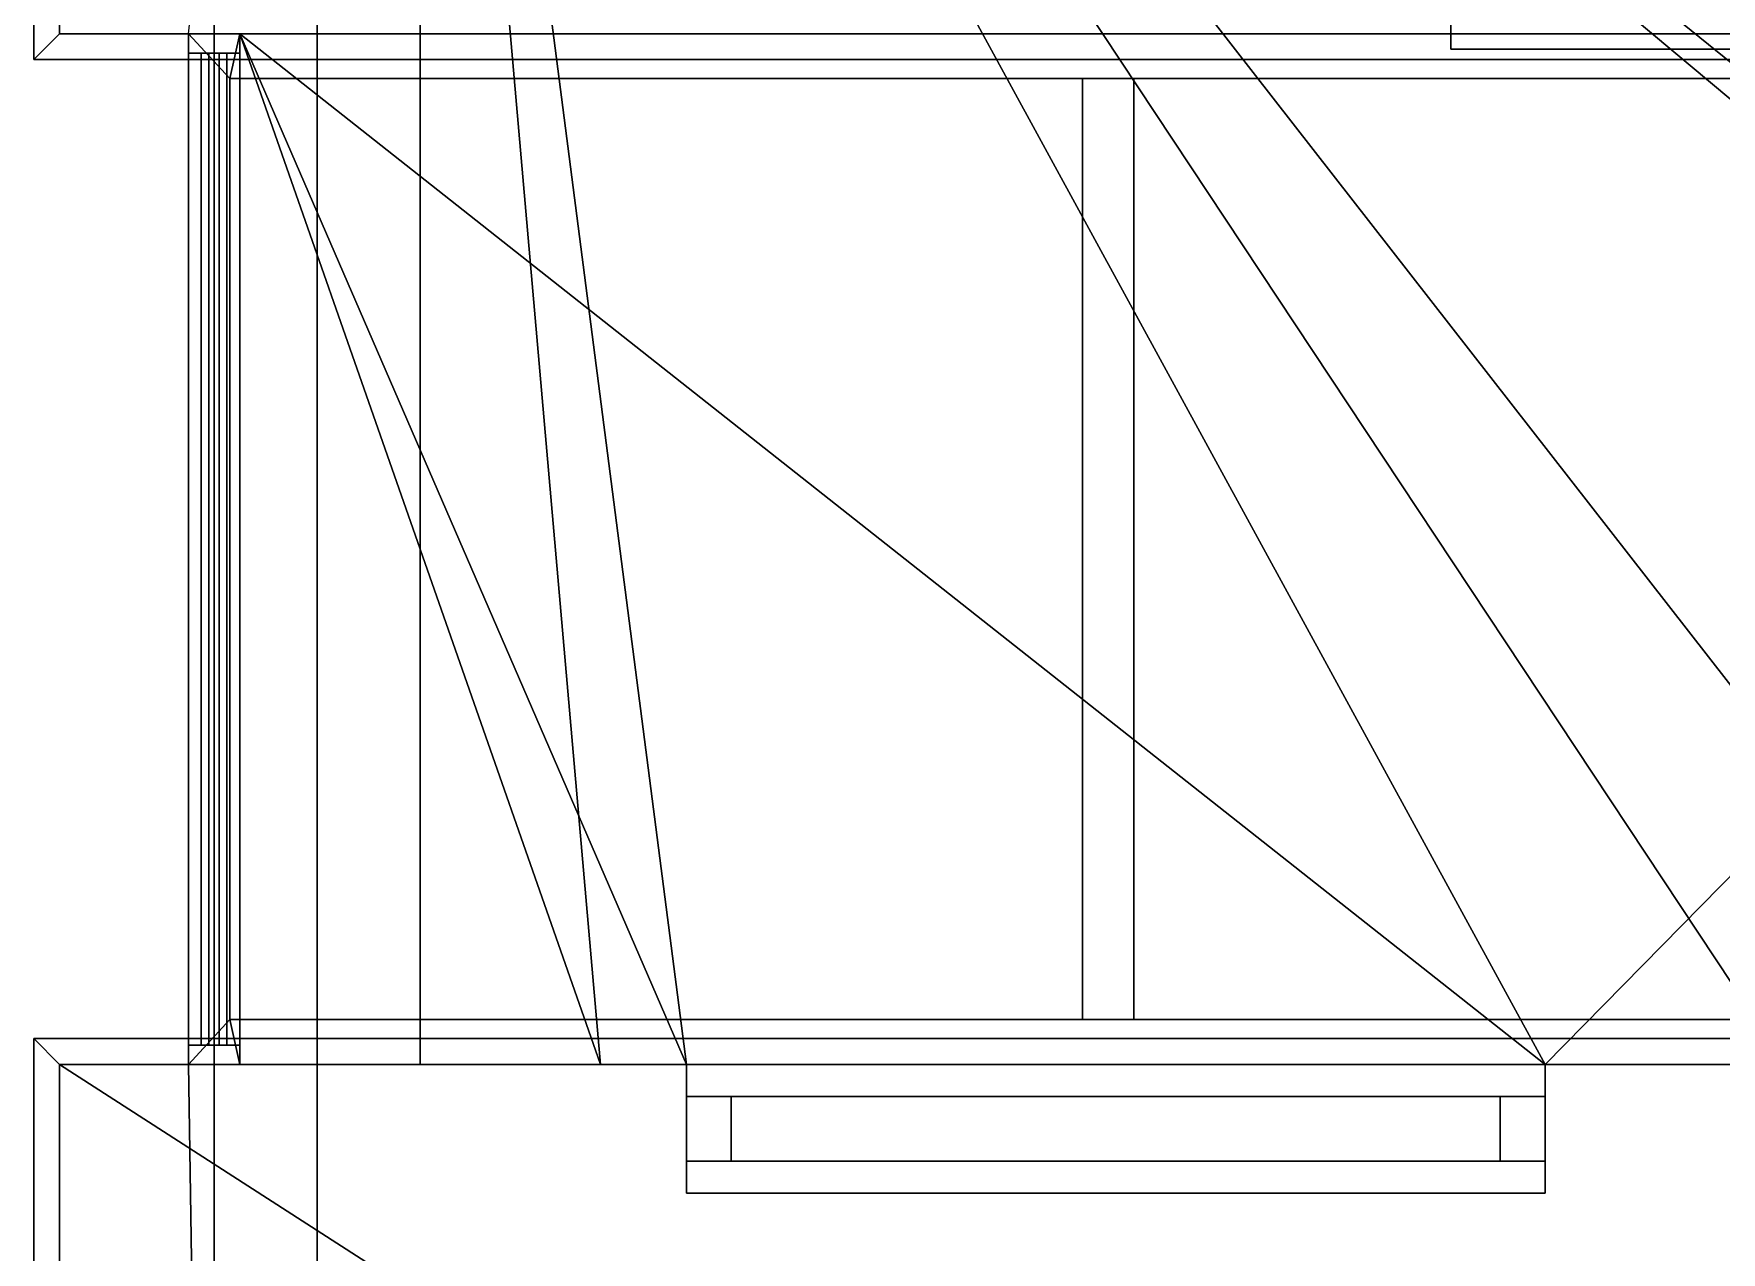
# Model space of a CAD drawing. Extents: x -7.1 to 5.5, y -11 to 12.
# Drawn here: x -7.06 to -3.785, y 5.336 to 7.7 of the extents above; entities that cross this region are included whole.
import ezdxf

# ---------------------------------------------------------------- set-up
doc = ezdxf.new("R2010")
doc.units = 0

msp = doc.modelspace()

# ---------------------------------------------------------------- linework, layer by layer
for points in [[(-7.06, 7.65, 22.9), (-7.06, 11.95, 22.9), (-7.06, 11.95, 22.7697), (-7.06, 7.65, 22.7697)], [(-7.01, 11.9, 22.9), (-7.06, 11.95, 22.9), (-7.06, 7.65, 22.9), (-7.01, 7.7, 22.9)], [(-7.01, 7.7, 22.7697), (-7.06, 7.65, 22.7697), (-7.06, 11.95, 22.7697), (-7.01, 11.9, 22.7697)], [(-7.01, 7.7, 3.4953), (-7.01, 7.7, 7.0953), (-7.01, 11.9, 7.0953), (-7.01, 11.9, 3.4953)], [(-7.01, 7.7, 7.0953), (-7.01, 7.7, 10.6953), (-7.01, 11.9, 10.6953), (-7.01, 11.9, 7.0953)], [(-7.01, 7.7, 10.6953), (-7.01, 7.7, 14.2953), (-7.01, 11.9, 14.2953), (-7.01, 11.9, 10.6953)], [(-7.01, 7.7, 14.2953), (-7.01, 7.7, 17.8953), (-7.01, 11.9, 17.8953), (-7.01, 11.9, 14.2953)], [(-7.01, 7.7, 17.8953), (-7.01, 7.7, 21.4953), (-7.01, 11.9, 21.4953), (-7.01, 11.9, 17.8953)], [(-7.01, 11.9, 23.0261), (-7.01, 7.7, 23.0261), (5.39, 7.7, 23.0261), (5.39, 11.9, 23.0261)], [(-7.01, 11.9, 21.4953), (-7.01, 7.7, 21.4953), (-7.01, 7.7, 23.0261), (-7.01, 11.9, 23.0261)], [(-6.71, 10.1, 0.0953), (-6.71, 10.1, -0.0047), (-6.71, 7.2, -0.0047)], [(-6.71, 10.1, 0.0953), (-6.71, 7.2, -0.0047), (-6.71, -10.8667, -0.0047), (-6.71, -10.8667, 0.0953)], [(-6.51, 9.9, 0.0953), (-6.71, 10.1, 0.0953), (-6.71, -10.8667, 0.0953), (-6.51, -10.5, 0.0953)], [(-6.51, -10.5, 3.2953), (-6.76, 5.7, 3.2953), (-6.76, 7.7, 3.2953), (-6.51, 9.9, 3.2953)], [(-6.51, -3.1784, 0.9173), (-6.51, -1.9882, 0.9173), (-6.51, 9.9, 0.0953), (-6.51, -10.5, 0.0953)], [(-6.51, -3.1784, 2.2732), (-6.51, -10.5, 3.2953), (-6.51, 9.9, 3.2953), (-6.51, -1.9882, 2.2732)], [(-6.51, 9.9, 3.2953), (-6.51, 9.9, 0.0953), (-6.51, -1.9882, 0.9173), (-6.51, -1.9882, 2.2732)], [(4.69, 9.7, 3.0953), (-3.66, 5.7, 3.0953), (-6.31, 9.7, 3.0953)], [(-6.31, 9.7, 3.0953), (-3.66, 5.7, 3.0953), (-5.96, 5.7, 3.0953)], [(-6.31, 9.7, 0.0953), (-5.7934, 5.7, 0.0953), (-4.1267, 5.7, 0.0953)], [(-6.31, 9.7, 0.0953), (-4.1267, 5.7, 0.0953), (-3.66, 5.7, 0.0953)], [(-6.31, 9.7, 0.0953), (-3.66, 5.7, 0.0953), (-3.1934, 5.7, 0.0953)], [(-6.31, 9.7, 0.0953), (-3.1934, 5.7, 0.0953), (-1.5267, 5.7, 0.0953)], [(-6.31, 9.7, 0.0953), (-5.96, 5.7, 0.0953), (-5.7934, 5.7, 0.0953)], [(-6.31, 9.7, 0.0953), (-1.5267, 5.7, 0.0953), (-1.36, 5.7, 0.0953)], [(-6.31, 9.7, 3.0953), (-5.96, 5.7, 3.0953), (-6.31, 5.7, 3.0953)], [(-6.31, 9.7, 0.0953), (-0.36, 5.7, 0.0953), (0.64, 5.7, 0.0953)], [(-6.31, 9.7, 0.0953), (0.64, 5.7, 0.0953), (1.09, 5.7, 0.0953), (4.69, 9.7, 0.0953)], [(-6.31, 9.7, 0.0953), (-1.36, 5.7, 0.0953), (-0.36, 5.7, 0.0953)], [(-6.31, 9.7, 0.0953), (-6.31, 5.7, 0.0953), (-5.96, 5.7, 0.0953)], [(-6.31, 9.7, 0.0953), (-6.31, 9.7, 3.0953), (-6.31, 5.7, 3.0953), (-6.31, 5.7, 0.0953)], [(4.69, 8.23, 1.0453), (-4.31, 8.23, 1.0453), (-4.31, 7.67, 1.0453), (4.69, 7.67, 1.0453)], [(-4.31, 8.23, 0.9453), (-4.31, 7.67, 0.9453), (-4.31, 7.67, 1.0453), (-4.31, 8.23, 1.0453)], [(4.69, 8.23, 0.9453), (4.69, 7.67, 0.9453), (-4.31, 7.67, 0.9453), (-4.31, 8.23, 0.9453)], [(-7.01, 7.7, 22.9), (-7.06, 7.65, 22.9), (5.44, 7.65, 22.9), (5.39, 7.7, 22.9)], [(5.39, 7.7, 22.7697), (5.44, 7.65, 22.7697), (-7.06, 7.65, 22.7697), (-7.01, 7.7, 22.7697)], [(-6.76, 7.7, 3.4953), (-6.76, 7.7, 7.0953), (-7.01, 7.7, 7.0953), (-7.01, 7.7, 3.4953)], [(-6.76, 7.7, 7.0953), (-6.76, 7.7, 10.6953), (-7.01, 7.7, 10.6953), (-7.01, 7.7, 7.0953)], [(-6.76, 7.7, 10.6953), (-6.76, 7.7, 14.2953), (-7.01, 7.7, 14.2953), (-7.01, 7.7, 10.6953)], [(-6.76, 7.7, 14.2953), (-6.76, 7.7, 17.8953), (-7.01, 7.7, 17.8953), (-7.01, 7.7, 14.2953)], [(-6.76, 7.7, 17.8953), (-6.76, 7.7, 21.4953), (-7.01, 7.7, 21.4953), (-7.01, 7.7, 17.8953)], [(-6.76, 7.7, 22.1453), (5.14, 7.7, 22.1453), (5.39, 7.7, 23.0261), (-7.01, 7.7, 23.0261)], [(-6.76, 7.7, 21.4953), (-6.76, 7.7, 22.1453), (-7.01, 7.7, 23.0261), (-7.01, 7.7, 21.4953)], [(-6.76, 5.7, 3.4953), (-6.76, 5.7375, 3.5444), (-6.76, 7.6625, 3.5444), (-6.76, 7.7, 3.4953)], [(-6.76, 7.7, 7.0953), (-6.76, 7.6625, 7.0462), (-6.76, 5.7375, 7.0462), (-6.76, 5.7, 7.0953)], [(-6.76, 7.7, 3.4953), (-6.76, 7.6625, 3.5444), (-6.76, 7.6625, 7.0462), (-6.76, 7.7, 7.0953)], [(-6.76, 5.7, 7.0953), (-6.76, 5.7375, 7.1444), (-6.76, 7.6625, 7.1444), (-6.76, 7.7, 7.0953)], [(-6.76, 7.7, 10.6953), (-6.76, 7.6625, 10.6462), (-6.76, 5.7375, 10.6462), (-6.76, 5.7, 10.6953)], [(-6.76, 7.7, 7.0953), (-6.76, 7.6625, 7.1444), (-6.76, 7.6625, 10.6462), (-6.76, 7.7, 10.6953)], [(-6.76, 5.7, 10.6953), (-6.76, 5.7375, 10.7444), (-6.76, 7.6625, 10.7444), (-6.76, 7.7, 10.6953)], [(-6.76, 7.7, 14.2953), (-6.76, 7.6625, 14.2462), (-6.76, 5.7375, 14.2462), (-6.76, 5.7, 14.2953)], [(-6.76, 7.7, 10.6953), (-6.76, 7.6625, 10.7444), (-6.76, 7.6625, 14.2462), (-6.76, 7.7, 14.2953)], [(-6.76, 5.7, 14.2953), (-6.76, 5.7375, 14.3444), (-6.76, 7.6625, 14.3444), (-6.76, 7.7, 14.2953)], [(-6.76, 7.7, 17.8953), (-6.76, 7.6625, 17.8462), (-6.76, 5.7375, 17.8462), (-6.76, 5.7, 17.8953)], [(-6.76, 7.7, 14.2953), (-6.76, 7.6625, 14.3444), (-6.76, 7.6625, 17.8462), (-6.76, 7.7, 17.8953)], [(-6.76, 5.7, 3.2953), (-6.76, 5.7, 3.4953), (-6.76, 7.7, 3.4953), (-6.76, 7.7, 3.2953)], [(-6.76, 5.7, 17.8953), (-6.76, 5.7375, 17.9444), (-6.76, 7.6625, 17.9444), (-6.76, 7.7, 17.8953)], [(-6.76, 7.7, 21.4953), (-6.76, 7.6625, 21.4462), (-6.76, 5.7375, 21.4462), (-6.76, 5.7, 21.4953)], [(-6.76, 7.7, 17.8953), (-6.76, 7.6625, 17.9444), (-6.76, 7.6625, 21.4462), (-6.76, 7.7, 21.4953)], [(5.14, 7.7, 22.1453), (-6.76, 7.7, 22.1453), (-6.6794, 7.6131, 22.1453), (5.0593, 7.6131, 22.1453)], [(-6.76, 7.7, 22.1453), (-6.76, 5.7, 22.1453), (-6.6794, 5.7869, 22.1453), (-6.6794, 7.6131, 22.1453)], [(-6.76, 5.7, 22.1453), (-6.76, 7.7, 22.1453), (-6.76, 7.7, 21.4953), (-6.76, 5.7, 21.4953)], [(-6.6794, 7.6131, 22.1453), (-6.6794, 5.7869, 22.1453), (-6.66, 5.7, 21.8188), (-6.66, 7.7, 21.8188)], [(5.0593, 7.6131, 22.1453), (-6.6794, 7.6131, 22.1453), (-6.66, 7.7, 21.8188), (5.04, 7.7, 21.8188)], [(-6.66, 7.7, 7.0953), (-6.66, 5.7, 7.0953), (-6.66, 5.7375, 7.0462), (-6.66, 7.6625, 7.0462)], [(-6.66, 5.7, 3.4953), (-6.66, 7.7, 3.4953), (-6.66, 7.6625, 3.5444), (-6.66, 5.7375, 3.5444)], [(-6.66, 7.6625, 7.0462), (-6.66, 7.6625, 3.5444), (-6.66, 7.7, 3.4953), (-6.66, 7.7, 7.0953)], [(-6.66, 7.7, 3.4953), (-2.16, 7.7, 3.4953), (-2.16, 7.7, 6.8953), (-6.66, 7.7, 6.8953)], [(-2.16, 7.7, 6.8953), (-3.66, 5.7, 6.8953), (-6.66, 5.7, 6.8953), (-6.66, 7.7, 6.8953)], [(-6.66, 7.7, 6.8953), (-6.66, 5.7, 6.8953), (-6.66, 5.7, 7.0953), (-6.66, 7.7, 7.0953)], [(-5.96, 5.7, 3.4953), (-6.66, 7.7, 3.4953), (-6.66, 5.7, 3.4953)], [(-5.96, 5.7, 3.4953), (-5.7934, 5.7, 3.4953), (-6.66, 7.7, 3.4953)], [(-4.1267, 5.7, 3.4953), (-6.66, 7.7, 3.4953), (-5.7934, 5.7, 3.4953)], [(-4.1267, 5.7, 3.4953), (-2.16, 7.7, 3.4953), (-6.66, 7.7, 3.4953)], [(-6.66, 7.7, 10.6953), (-6.66, 5.7, 10.6953), (-6.66, 5.7375, 10.6462), (-6.66, 7.6625, 10.6462)], [(-6.66, 5.7, 7.0953), (-6.66, 7.7, 7.0953), (-6.66, 7.6625, 7.1444), (-6.66, 5.7375, 7.1444)], [(-6.66, 7.6625, 10.6462), (-6.66, 7.6625, 7.1444), (-6.66, 7.7, 7.0953), (-6.66, 7.7, 10.6953)], [(-6.66, 7.7, 7.0953), (-2.16, 7.7, 7.0953), (-2.16, 7.7, 10.4953), (-6.66, 7.7, 10.4953)], [(-2.16, 7.7, 10.4953), (-3.66, 5.7, 10.4953), (-6.66, 5.7, 10.4953), (-6.66, 7.7, 10.4953)], [(-6.66, 7.7, 10.4953), (-6.66, 5.7, 10.4953), (-6.66, 5.7, 10.6953), (-6.66, 7.7, 10.6953)], [(-5.96, 5.7, 7.0953), (-6.66, 7.7, 7.0953), (-6.66, 5.7, 7.0953)], [(-5.96, 5.7, 7.0953), (-5.7934, 5.7, 7.0953), (-6.66, 7.7, 7.0953)], [(-4.1267, 5.7, 7.0953), (-6.66, 7.7, 7.0953), (-5.7934, 5.7, 7.0953)], [(-4.1267, 5.7, 7.0953), (-2.16, 7.7, 7.0953), (-6.66, 7.7, 7.0953)], [(-6.66, 7.7, 14.2953), (-6.66, 5.7, 14.2953), (-6.66, 5.7375, 14.2462), (-6.66, 7.6625, 14.2462)], [(-6.66, 5.7, 10.6953), (-6.66, 7.7, 10.6953), (-6.66, 7.6625, 10.7444), (-6.66, 5.7375, 10.7444)], [(-6.66, 7.6625, 14.2462), (-6.66, 7.6625, 10.7444), (-6.66, 7.7, 10.6953), (-6.66, 7.7, 14.2953)], [(-6.66, 7.7, 10.6953), (-2.16, 7.7, 10.6953), (-2.16, 7.7, 14.0953), (-6.66, 7.7, 14.0953)], [(-2.16, 7.7, 14.0953), (-3.66, 5.7, 14.0953), (-6.66, 5.7, 14.0953), (-6.66, 7.7, 14.0953)], [(-6.66, 7.7, 14.0953), (-6.66, 5.7, 14.0953), (-6.66, 5.7, 14.2953), (-6.66, 7.7, 14.2953)], [(-5.96, 5.7, 10.6953), (-6.66, 7.7, 10.6953), (-6.66, 5.7, 10.6953)], [(-5.96, 5.7, 10.6953), (-5.7934, 5.7, 10.6953), (-6.66, 7.7, 10.6953)], [(-4.1267, 5.7, 10.6953), (-6.66, 7.7, 10.6953), (-5.7934, 5.7, 10.6953)], [(-4.1267, 5.7, 10.6953), (-2.16, 7.7, 10.6953), (-6.66, 7.7, 10.6953)], [(-6.66, 7.7, 17.8953), (-6.66, 5.7, 17.8953), (-6.66, 5.7375, 17.8462), (-6.66, 7.6625, 17.8462)], [(-6.66, 5.7, 14.2953), (-6.66, 7.7, 14.2953), (-6.66, 7.6625, 14.3444), (-6.66, 5.7375, 14.3444)], [(-6.66, 7.6625, 17.8462), (-6.66, 7.6625, 14.3444), (-6.66, 7.7, 14.2953), (-6.66, 7.7, 17.8953)], [(-6.66, 7.7, 14.2953), (-2.16, 7.7, 14.2953), (-2.16, 7.7, 17.6953), (-6.66, 7.7, 17.6953)], [(-2.16, 7.7, 17.6953), (-3.66, 5.7, 17.6953), (-6.66, 5.7, 17.6953), (-6.66, 7.7, 17.6953)], [(-6.66, 7.7, 17.6953), (-6.66, 5.7, 17.6953), (-6.66, 5.7, 17.8953), (-6.66, 7.7, 17.8953)], [(-5.96, 5.7, 14.2953), (-6.66, 7.7, 14.2953), (-6.66, 5.7, 14.2953)], [(-5.96, 5.7, 14.2953), (-5.7934, 5.7, 14.2953), (-6.66, 7.7, 14.2953)], [(-4.1267, 5.7, 14.2953), (-6.66, 7.7, 14.2953), (-5.7934, 5.7, 14.2953)], [(-4.1267, 5.7, 14.2953), (-2.16, 7.7, 14.2953), (-6.66, 7.7, 14.2953)], [(-6.66, 7.7, 21.4953), (-6.66, 5.7, 21.4953), (-6.66, 5.7375, 21.4462), (-6.66, 7.6625, 21.4462)], [(-6.66, 5.7, 17.8953), (-6.66, 7.7, 17.8953), (-6.66, 7.6625, 17.9444), (-6.66, 5.7375, 17.9444)], [(-6.66, 7.6625, 21.4462), (-6.66, 7.6625, 17.9444), (-6.66, 7.7, 17.8953), (-6.66, 7.7, 21.4953)], [(-6.66, 7.7, 17.8953), (-2.16, 7.7, 17.8953), (-2.16, 7.7, 21.8188), (-6.66, 7.7, 21.8188)], [(-6.66, 7.7, 21.8188), (-6.66, 5.7, 21.8188), (-6.66, 5.7, 21.4953), (-6.66, 7.7, 21.4953)], [(-5.96, 5.7, 17.8953), (-6.66, 7.7, 17.8953), (-6.66, 5.7, 17.8953)], [(-5.96, 5.7, 17.8953), (-5.7934, 5.7, 17.8953), (-6.66, 7.7, 17.8953)], [(-4.1267, 5.7, 17.8953), (-6.66, 7.7, 17.8953), (-5.7934, 5.7, 17.8953)], [(-4.1267, 5.7, 17.8953), (-2.16, 7.7, 17.8953), (-6.66, 7.7, 17.8953)], [(-3.66, 5.7, 3.4953), (-2.16, 7.7, 3.4953), (-4.1267, 5.7, 3.4953)], [(-3.66, 5.7, 7.0953), (-2.16, 7.7, 7.0953), (-4.1267, 5.7, 7.0953)], [(-3.66, 5.7, 10.6953), (-2.16, 7.7, 10.6953), (-4.1267, 5.7, 10.6953)], [(-3.66, 5.7, 14.2953), (-2.16, 7.7, 14.2953), (-4.1267, 5.7, 14.2953)], [(-3.66, 5.7, 17.8953), (-2.16, 7.7, 17.8953), (-4.1267, 5.7, 17.8953)], [(-4.31, 7.67, 0.9453), (4.69, 7.67, 0.9453), (4.69, 7.67, 1.0453), (-4.31, 7.67, 1.0453)], [(5.44, 7.65, 22.9), (-7.06, 7.65, 22.9), (-7.06, 7.65, 22.7697), (5.44, 7.65, 22.7697)], [(-6.76, 5.7375, 7.0462), (-6.76, 7.6625, 7.0462), (-6.66, 7.6625, 7.0462), (-6.66, 5.7375, 7.0462)], [(-6.76, 7.6625, 3.5444), (-6.76, 5.7375, 3.5444), (-6.66, 5.7375, 3.5444), (-6.66, 7.6625, 3.5444)], [(-6.76, 7.6625, 3.5444), (-6.66, 7.6625, 3.5444), (-6.66, 7.6625, 7.0462), (-6.76, 7.6625, 7.0462)], [(-6.76, 5.7375, 10.6462), (-6.76, 7.6625, 10.6462), (-6.66, 7.6625, 10.6462), (-6.66, 5.7375, 10.6462)], [(-6.76, 7.6625, 7.1444), (-6.76, 5.7375, 7.1444), (-6.66, 5.7375, 7.1444), (-6.66, 7.6625, 7.1444)], [(-6.76, 7.6625, 7.1444), (-6.66, 7.6625, 7.1444), (-6.66, 7.6625, 10.6462), (-6.76, 7.6625, 10.6462)], [(-6.76, 5.7375, 14.2462), (-6.76, 7.6625, 14.2462), (-6.66, 7.6625, 14.2462), (-6.66, 5.7375, 14.2462)], [(-6.76, 7.6625, 10.7444), (-6.76, 5.7375, 10.7444), (-6.66, 5.7375, 10.7444), (-6.66, 7.6625, 10.7444)], [(-6.76, 7.6625, 10.7444), (-6.66, 7.6625, 10.7444), (-6.66, 7.6625, 14.2462), (-6.76, 7.6625, 14.2462)], [(-6.76, 5.7375, 17.8462), (-6.76, 7.6625, 17.8462), (-6.66, 7.6625, 17.8462), (-6.66, 5.7375, 17.8462)], [(-6.76, 7.6625, 14.3444), (-6.76, 5.7375, 14.3444), (-6.66, 5.7375, 14.3444), (-6.66, 7.6625, 14.3444)], [(-6.76, 7.6625, 14.3444), (-6.66, 7.6625, 14.3444), (-6.66, 7.6625, 17.8462), (-6.76, 7.6625, 17.8462)], [(-6.76, 5.7375, 21.4462), (-6.76, 7.6625, 21.4462), (-6.66, 7.6625, 21.4462), (-6.66, 5.7375, 21.4462)], [(-6.76, 7.6625, 17.9444), (-6.76, 5.7375, 17.9444), (-6.66, 5.7375, 17.9444), (-6.66, 7.6625, 17.9444)], [(-6.76, 7.6625, 17.9444), (-6.66, 7.6625, 17.9444), (-6.66, 7.6625, 21.4462), (-6.76, 7.6625, 21.4462)], [(-6.735, 5.7375, 5.8462), (-6.735, 7.6625, 5.8462), (-6.685, 7.6625, 5.8462), (-6.685, 5.7375, 5.8462)], [(-6.735, 7.6625, 5.9444), (-6.735, 5.7375, 5.9444), (-6.685, 5.7375, 5.9444), (-6.685, 7.6625, 5.9444)], [(-6.735, 7.6625, 5.9444), (-6.735, 7.6625, 5.8462), (-6.735, 5.7375, 5.8462), (-6.735, 5.7375, 5.9444)], [(-6.735, 7.6625, 4.7444), (-6.735, 7.6625, 4.6462), (-6.735, 5.7375, 4.6462), (-6.735, 5.7375, 4.7444)], [(-6.735, 7.6625, 4.7444), (-6.735, 5.7375, 4.7444), (-6.685, 5.7375, 4.7444), (-6.685, 7.6625, 4.7444)], [(-6.735, 5.7375, 4.6462), (-6.735, 7.6625, 4.6462), (-6.685, 7.6625, 4.6462), (-6.685, 5.7375, 4.6462)], [(-6.735, 5.7375, 9.4462), (-6.735, 7.6625, 9.4462), (-6.685, 7.6625, 9.4462), (-6.685, 5.7375, 9.4462)], [(-6.735, 7.6625, 9.5444), (-6.735, 5.7375, 9.5444), (-6.685, 5.7375, 9.5444), (-6.685, 7.6625, 9.5444)], [(-6.735, 7.6625, 9.5444), (-6.735, 7.6625, 9.4462), (-6.735, 5.7375, 9.4462), (-6.735, 5.7375, 9.5444)], [(-6.735, 7.6625, 8.3444), (-6.735, 7.6625, 8.2462), (-6.735, 5.7375, 8.2462), (-6.735, 5.7375, 8.3444)], [(-6.735, 7.6625, 8.3444), (-6.735, 5.7375, 8.3444), (-6.685, 5.7375, 8.3444), (-6.685, 7.6625, 8.3444)], [(-6.735, 5.7375, 8.2462), (-6.735, 7.6625, 8.2462), (-6.685, 7.6625, 8.2462), (-6.685, 5.7375, 8.2462)], [(-6.735, 5.7375, 13.0462), (-6.735, 7.6625, 13.0462), (-6.685, 7.6625, 13.0462), (-6.685, 5.7375, 13.0462)], [(-6.735, 7.6625, 13.1444), (-6.735, 5.7375, 13.1444), (-6.685, 5.7375, 13.1444), (-6.685, 7.6625, 13.1444)], [(-6.735, 7.6625, 13.1444), (-6.735, 7.6625, 13.0462), (-6.735, 5.7375, 13.0462), (-6.735, 5.7375, 13.1444)], [(-6.735, 7.6625, 11.9444), (-6.735, 7.6625, 11.8462), (-6.735, 5.7375, 11.8462), (-6.735, 5.7375, 11.9444)], [(-6.735, 7.6625, 11.9444), (-6.735, 5.7375, 11.9444), (-6.685, 5.7375, 11.9444), (-6.685, 7.6625, 11.9444)], [(-6.735, 5.7375, 11.8462), (-6.735, 7.6625, 11.8462), (-6.685, 7.6625, 11.8462), (-6.685, 5.7375, 11.8462)], [(-6.735, 5.7375, 16.6462), (-6.735, 7.6625, 16.6462), (-6.685, 7.6625, 16.6462), (-6.685, 5.7375, 16.6462)], [(-6.735, 7.6625, 16.7444), (-6.735, 5.7375, 16.7444), (-6.685, 5.7375, 16.7444), (-6.685, 7.6625, 16.7444)], [(-6.735, 7.6625, 16.7444), (-6.735, 7.6625, 16.6462), (-6.735, 5.7375, 16.6462), (-6.735, 5.7375, 16.7444)], [(-6.735, 7.6625, 15.5444), (-6.735, 7.6625, 15.4462), (-6.735, 5.7375, 15.4462), (-6.735, 5.7375, 15.5444)], [(-6.735, 7.6625, 15.5444), (-6.735, 5.7375, 15.5444), (-6.685, 5.7375, 15.5444), (-6.685, 7.6625, 15.5444)], [(-6.735, 5.7375, 15.4462), (-6.735, 7.6625, 15.4462), (-6.685, 7.6625, 15.4462), (-6.685, 5.7375, 15.4462)], [(-6.735, 5.7375, 20.2462), (-6.735, 7.6625, 20.2462), (-6.685, 7.6625, 20.2462), (-6.685, 5.7375, 20.2462)], [(-6.735, 7.6625, 20.3444), (-6.735, 5.7375, 20.3444), (-6.685, 5.7375, 20.3444), (-6.685, 7.6625, 20.3444)], [(-6.735, 7.6625, 20.3444), (-6.735, 7.6625, 20.2462), (-6.735, 5.7375, 20.2462), (-6.735, 5.7375, 20.3444)], [(-6.735, 7.6625, 19.1444), (-6.735, 7.6625, 19.0462), (-6.735, 5.7375, 19.0462), (-6.735, 5.7375, 19.1444)], [(-6.735, 7.6625, 19.1444), (-6.735, 5.7375, 19.1444), (-6.685, 5.7375, 19.1444), (-6.685, 7.6625, 19.1444)], [(-6.735, 5.7375, 19.0462), (-6.735, 7.6625, 19.0462), (-6.685, 7.6625, 19.0462), (-6.685, 5.7375, 19.0462)], [(-6.72, 7.6625, 3.5444), (-6.72, 5.7375, 3.5444), (-6.72, 5.7375, 7.0462), (-6.72, 7.6625, 7.0462)], [(-6.72, 5.7375, 7.0462), (-6.7, 5.7375, 7.0462), (-6.7, 7.6625, 7.0462), (-6.72, 7.6625, 7.0462)], [(-6.72, 7.6625, 3.5444), (-6.7, 7.6625, 3.5444), (-6.7, 5.7375, 3.5444), (-6.72, 5.7375, 3.5444)], [(-6.72, 7.6625, 3.5444), (-6.72, 7.6625, 7.0462), (-6.7, 7.6625, 7.0462), (-6.7, 7.6625, 3.5444)], [(-6.72, 7.6625, 7.1444), (-6.72, 5.7375, 7.1444), (-6.72, 5.7375, 10.6462), (-6.72, 7.6625, 10.6462)], [(-6.72, 5.7375, 10.6462), (-6.7, 5.7375, 10.6462), (-6.7, 7.6625, 10.6462), (-6.72, 7.6625, 10.6462)], [(-6.72, 7.6625, 7.1444), (-6.7, 7.6625, 7.1444), (-6.7, 5.7375, 7.1444), (-6.72, 5.7375, 7.1444)], [(-6.72, 7.6625, 7.1444), (-6.72, 7.6625, 10.6462), (-6.7, 7.6625, 10.6462), (-6.7, 7.6625, 7.1444)], [(-6.72, 7.6625, 10.7444), (-6.72, 5.7375, 10.7444), (-6.72, 5.7375, 14.2462), (-6.72, 7.6625, 14.2462)], [(-6.72, 5.7375, 14.2462), (-6.7, 5.7375, 14.2462), (-6.7, 7.6625, 14.2462), (-6.72, 7.6625, 14.2462)], [(-6.72, 7.6625, 10.7444), (-6.7, 7.6625, 10.7444), (-6.7, 5.7375, 10.7444), (-6.72, 5.7375, 10.7444)], [(-6.72, 7.6625, 10.7444), (-6.72, 7.6625, 14.2462), (-6.7, 7.6625, 14.2462), (-6.7, 7.6625, 10.7444)], [(-6.72, 7.6625, 14.3444), (-6.72, 5.7375, 14.3444), (-6.72, 5.7375, 17.8462), (-6.72, 7.6625, 17.8462)], [(-6.72, 5.7375, 17.8462), (-6.7, 5.7375, 17.8462), (-6.7, 7.6625, 17.8462), (-6.72, 7.6625, 17.8462)], [(-6.72, 7.6625, 14.3444), (-6.7, 7.6625, 14.3444), (-6.7, 5.7375, 14.3444), (-6.72, 5.7375, 14.3444)], [(-6.72, 7.6625, 14.3444), (-6.72, 7.6625, 17.8462), (-6.7, 7.6625, 17.8462), (-6.7, 7.6625, 14.3444)], [(-6.72, 7.6625, 17.9444), (-6.72, 5.7375, 17.9444), (-6.72, 5.7375, 21.4462), (-6.72, 7.6625, 21.4462)], [(-6.72, 5.7375, 21.4462), (-6.7, 5.7375, 21.4462), (-6.7, 7.6625, 21.4462), (-6.72, 7.6625, 21.4462)], [(-6.72, 7.6625, 17.9444), (-6.7, 7.6625, 17.9444), (-6.7, 5.7375, 17.9444), (-6.72, 5.7375, 17.9444)], [(-6.72, 7.6625, 17.9444), (-6.72, 7.6625, 21.4462), (-6.7, 7.6625, 21.4462), (-6.7, 7.6625, 17.9444)], [(-6.7, 7.6625, 7.0462), (-6.7, 5.7375, 7.0462), (-6.7, 5.7375, 3.5444), (-6.7, 7.6625, 3.5444)], [(-6.7, 7.6625, 10.6462), (-6.7, 5.7375, 10.6462), (-6.7, 5.7375, 7.1444), (-6.7, 7.6625, 7.1444)], [(-6.7, 7.6625, 14.2462), (-6.7, 5.7375, 14.2462), (-6.7, 5.7375, 10.7444), (-6.7, 7.6625, 10.7444)], [(-6.7, 7.6625, 17.8462), (-6.7, 5.7375, 17.8462), (-6.7, 5.7375, 14.3444), (-6.7, 7.6625, 14.3444)], [(-6.7, 7.6625, 21.4462), (-6.7, 5.7375, 21.4462), (-6.7, 5.7375, 17.9444), (-6.7, 7.6625, 17.9444)], [(-6.685, 7.6625, 5.9444), (-6.685, 5.7375, 5.9444), (-6.685, 5.7375, 5.8462), (-6.685, 7.6625, 5.8462)], [(-6.685, 7.6625, 4.7444), (-6.685, 5.7375, 4.7444), (-6.685, 5.7375, 4.6462), (-6.685, 7.6625, 4.6462)], [(-6.685, 7.6625, 9.5444), (-6.685, 5.7375, 9.5444), (-6.685, 5.7375, 9.4462), (-6.685, 7.6625, 9.4462)], [(-6.685, 7.6625, 8.3444), (-6.685, 5.7375, 8.3444), (-6.685, 5.7375, 8.2462), (-6.685, 7.6625, 8.2462)], [(-6.685, 7.6625, 13.1444), (-6.685, 5.7375, 13.1444), (-6.685, 5.7375, 13.0462), (-6.685, 7.6625, 13.0462)], [(-6.685, 7.6625, 11.9444), (-6.685, 5.7375, 11.9444), (-6.685, 5.7375, 11.8462), (-6.685, 7.6625, 11.8462)], [(-6.685, 7.6625, 16.7444), (-6.685, 5.7375, 16.7444), (-6.685, 5.7375, 16.6462), (-6.685, 7.6625, 16.6462)], [(-6.685, 7.6625, 15.5444), (-6.685, 5.7375, 15.5444), (-6.685, 5.7375, 15.4462), (-6.685, 7.6625, 15.4462)], [(-6.685, 7.6625, 20.3444), (-6.685, 5.7375, 20.3444), (-6.685, 5.7375, 20.2462), (-6.685, 7.6625, 20.2462)], [(-6.685, 7.6625, 19.1444), (-6.685, 5.7375, 19.1444), (-6.685, 5.7375, 19.0462), (-6.685, 7.6625, 19.0462)], [(5.0593, 7.6131, 22.0394), (5.0593, 5.7869, 22.0394), (-6.6794, 5.7869, 22.0394), (-6.6794, 7.6131, 22.0394)], [(-6.6794, 5.7869, 22.0747), (5.0593, 5.7869, 22.0747), (5.0593, 7.6131, 22.0747), (-6.6794, 7.6131, 22.0747)], [(5.0593, 7.6131, 22.0747), (5.0593, 7.6131, 22.0394), (-6.6794, 7.6131, 22.0394), (-6.6794, 7.6131, 22.0747)], [(-6.6794, 7.6131, 22.0747), (-6.6794, 7.6131, 22.0394), (-6.6794, 5.7869, 22.0394), (-6.6794, 5.7869, 22.0747)], [(-5.0247, 7.6131, 22.0129), (-5.0247, 5.7869, 22.0129), (-5.0247, 5.7869, 22.1012), (-5.0247, 7.6131, 22.1012)], [(-4.9247, 5.7869, 22.0129), (-5.0247, 5.7869, 22.0129), (-5.0247, 7.6131, 22.0129), (-4.9247, 7.6131, 22.0129)], [(-4.9247, 7.6131, 22.1012), (-5.0247, 7.6131, 22.1012), (-5.0247, 5.7869, 22.1012), (-4.9247, 5.7869, 22.1012)], [(-4.9247, 5.7869, 22.1012), (-4.9247, 5.7869, 22.0129), (-4.9247, 7.6131, 22.0129), (-4.9247, 7.6131, 22.1012)], [(-6.76, 5.7, 22.1453), (5.14, 5.7, 22.1453), (5.0593, 5.7869, 22.1453), (-6.6794, 5.7869, 22.1453)], [(-6.6794, 5.7869, 22.1453), (5.0593, 5.7869, 22.1453), (5.0593, 5.7, 21.8188), (-6.66, 5.7, 21.8188)], [(5.0593, 5.7869, 22.0394), (5.0593, 5.7869, 22.0747), (-6.6794, 5.7869, 22.0747), (-6.6794, 5.7869, 22.0394)], [(-7.06, 5.75, 22.7697), (-7.06, 5.75, 22.9), (5.44, 5.75, 22.9), (5.44, 5.75, 22.7697)], [(-7.06, 5.75, 22.7697), (-7.06, -11.05, 22.7697), (-7.06, -11.05, 22.9), (-7.06, 5.75, 22.9)], [(-7.01, -11, 22.7697), (-7.06, -11.05, 22.7697), (-7.06, 5.75, 22.7697), (-7.01, 5.7, 22.7697)], [(-7.01, 5.7, 22.7697), (-7.06, 5.75, 22.7697), (5.44, 5.75, 22.7697), (5.39, 5.7, 22.7697)], [(5.39, 5.7, 22.9), (5.44, 5.75, 22.9), (-7.06, 5.75, 22.9), (-7.01, 5.7, 22.9)], [(-7.01, 5.7, 22.9), (-7.06, 5.75, 22.9), (-7.06, -11.05, 22.9), (-7.01, -11, 22.9)], [(-6.76, 5.7375, 3.5444), (-6.76, 5.7375, 7.0462), (-6.66, 5.7375, 7.0462), (-6.66, 5.7375, 3.5444)], [(-6.76, 5.7, 3.4953), (-6.76, 5.7, 7.0953), (-6.76, 5.7375, 7.0462), (-6.76, 5.7375, 3.5444)], [(-6.76, 5.7375, 7.1444), (-6.76, 5.7375, 10.6462), (-6.66, 5.7375, 10.6462), (-6.66, 5.7375, 7.1444)], [(-6.76, 5.7, 7.0953), (-6.76, 5.7, 10.6953), (-6.76, 5.7375, 10.6462), (-6.76, 5.7375, 7.1444)], [(-6.76, 5.7375, 10.7444), (-6.76, 5.7375, 14.2462), (-6.66, 5.7375, 14.2462), (-6.66, 5.7375, 10.7444)], [(-6.76, 5.7, 10.6953), (-6.76, 5.7, 14.2953), (-6.76, 5.7375, 14.2462), (-6.76, 5.7375, 10.7444)], [(-6.76, 5.7375, 14.3444), (-6.76, 5.7375, 17.8462), (-6.66, 5.7375, 17.8462), (-6.66, 5.7375, 14.3444)], [(-6.76, 5.7, 14.2953), (-6.76, 5.7, 17.8953), (-6.76, 5.7375, 17.8462), (-6.76, 5.7375, 14.3444)], [(-6.76, 5.7375, 17.9444), (-6.76, 5.7375, 21.4462), (-6.66, 5.7375, 21.4462), (-6.66, 5.7375, 17.9444)], [(-6.76, 5.7, 17.8953), (-6.76, 5.7, 21.4953), (-6.76, 5.7375, 21.4462), (-6.76, 5.7375, 17.9444)], [(-6.72, 5.7375, 3.5444), (-6.7, 5.7375, 3.5444), (-6.7, 5.7375, 7.0462), (-6.72, 5.7375, 7.0462)], [(-6.72, 5.7375, 7.1444), (-6.7, 5.7375, 7.1444), (-6.7, 5.7375, 10.6462), (-6.72, 5.7375, 10.6462)], [(-6.72, 5.7375, 10.7444), (-6.7, 5.7375, 10.7444), (-6.7, 5.7375, 14.2462), (-6.72, 5.7375, 14.2462)], [(-6.72, 5.7375, 14.3444), (-6.7, 5.7375, 14.3444), (-6.7, 5.7375, 17.8462), (-6.72, 5.7375, 17.8462)], [(-6.72, 5.7375, 17.9444), (-6.7, 5.7375, 17.9444), (-6.7, 5.7375, 21.4462), (-6.72, 5.7375, 21.4462)], [(-6.66, 5.7375, 7.0462), (-6.66, 5.7, 7.0953), (-6.66, 5.7, 3.4953), (-6.66, 5.7375, 3.5444)], [(-6.66, 5.7375, 10.6462), (-6.66, 5.7, 10.6953), (-6.66, 5.7, 7.0953), (-6.66, 5.7375, 7.1444)], [(-6.66, 5.7375, 14.2462), (-6.66, 5.7, 14.2953), (-6.66, 5.7, 10.6953), (-6.66, 5.7375, 10.7444)], [(-6.66, 5.7375, 17.8462), (-6.66, 5.7, 17.8953), (-6.66, 5.7, 14.2953), (-6.66, 5.7375, 14.3444)], [(-6.66, 5.7375, 21.4462), (-6.66, 5.7, 21.4953), (-6.66, 5.7, 17.8953), (-6.66, 5.7375, 17.9444)], [(-7.01, 5.7, 3.4953), (-7.01, 5.7, 7.0953), (-6.76, 5.7, 7.0953), (-6.76, 5.7, 3.4953)], [(-7.01, 5.7, 3.4953), (-7.01, -0.5882, 4.3173), (-7.01, -0.5882, 5.6732), (-7.01, 5.7, 7.0953)], [(-7.01, -5.3667, 3.4953), (-7.01, -1.7784, 4.3173), (-7.01, -0.5882, 4.3173), (-7.01, 5.7, 3.4953)], [(-7.01, 5.7, 7.0953), (-7.01, -0.5882, 5.6732), (-7.01, -1.7784, 5.6732), (-7.01, -5.3667, 7.0953)], [(-7.01, 5.7, 7.0953), (-7.01, 5.7, 10.6953), (-6.76, 5.7, 10.6953), (-6.76, 5.7, 7.0953)], [(-7.01, 5.7, 7.0953), (-7.01, -0.5882, 7.9173), (-7.01, -0.5882, 9.2733), (-7.01, 5.7, 10.6953)], [(-7.01, -5.3667, 7.0953), (-7.01, -1.7784, 7.9173), (-7.01, -0.5882, 7.9173), (-7.01, 5.7, 7.0953)], [(-7.01, 5.7, 10.6953), (-7.01, -0.5882, 9.2733), (-7.01, -1.7784, 9.2733), (-7.01, -5.3667, 10.6953)], [(-7.01, 5.7, 10.6953), (-7.01, 5.7, 14.2953), (-6.76, 5.7, 14.2953), (-6.76, 5.7, 10.6953)], [(-7.01, 5.7, 10.6953), (-7.01, -0.5882, 11.5173), (-7.01, -0.5882, 12.8733), (-7.01, 5.7, 14.2953)], [(-7.01, -5.3667, 10.6953), (-7.01, -1.7784, 11.5173), (-7.01, -0.5882, 11.5173), (-7.01, 5.7, 10.6953)], [(-7.01, 5.7, 14.2953), (-7.01, -0.5882, 12.8733), (-7.01, -1.7784, 12.8733), (-7.01, -5.3667, 14.2953)], [(-7.01, 5.7, 14.2953), (-7.01, 5.7, 17.8953), (-6.76, 5.7, 17.8953), (-6.76, 5.7, 14.2953)], [(-7.01, 5.7, 14.2953), (-7.01, -0.5882, 15.1173), (-7.01, -0.5882, 16.4733), (-7.01, 5.7, 17.8953)], [(-7.01, -5.3667, 14.2953), (-7.01, -1.7784, 15.1173), (-7.01, -0.5882, 15.1173), (-7.01, 5.7, 14.2953)], [(-7.01, 5.7, 17.8953), (-7.01, -0.5882, 16.4733), (-7.01, -1.7784, 16.4733), (-7.01, -5.3667, 17.8953)], [(-6.51, -10.5, 3.2953), (-7.01, -11, 3.2953), (-7.01, 5.7, 3.2953), (-6.76, 5.7, 3.2953)], [(-7.01, 5.7, 3.4953), (-6.76, 5.7, 3.4953), (-6.76, 5.7, 3.2953), (-7.01, 5.7, 3.2953)], [(-7.01, -11, 3.2953), (-7.01, -11, 3.4953), (-7.01, 5.7, 3.4953), (-7.01, 5.7, 3.2953)], [(-7.01, 5.7, 17.8953), (-7.01, 5.7, 21.4953), (-6.76, 5.7, 21.4953), (-6.76, 5.7, 17.8953)], [(-7.01, -5.3667, 17.8953), (-7.01, -1.7784, 18.7173), (-7.01, -0.5882, 18.7173), (-7.01, 5.7, 17.8953)], [(-7.01, 5.7, 21.4953), (-7.01, -0.5882, 20.0733), (-7.01, -1.7784, 20.0733), (-7.01, -5.3667, 21.4953)], [(-7.01, 5.7, 17.8953), (-7.01, -0.5882, 18.7173), (-7.01, -0.5882, 20.0733), (-7.01, 5.7, 21.4953)], [(-7.01, -11, 23.0261), (-6.2318, -10.4986, 23.0261), (-6.2318, 5.1986, 23.0261), (-7.01, 5.7, 23.0261)], [(5.39, 5.7, 23.0261), (-7.01, 5.7, 23.0261), (-6.2318, 5.1986, 23.0261), (4.6118, 5.1986, 23.0261)], [(5.14, 5.7, 22.1453), (-6.76, 5.7, 22.1453), (-7.01, 5.7, 23.0261), (5.39, 5.7, 23.0261)], [(-7.01, -11, 21.4953), (-7.01, -11, 23.0261), (-7.01, 5.7, 23.0261), (-7.01, 5.7, 21.4953)], [(-6.76, 5.7, 21.4953), (-7.01, 5.7, 21.4953), (-7.01, 5.7, 23.0261), (-6.76, 5.7, 22.1453)], [(-5.96, 5.7, 6.4953), (-5.96, 5.7, 3.4953), (-6.66, 5.7, 3.4953), (-6.66, 5.7, 6.8953)], [(-3.66, 5.7, 6.4953), (-5.96, 5.7, 6.4953), (-6.66, 5.7, 6.8953), (-3.66, 5.7, 6.8953)], [(-5.96, 5.7, 10.0953), (-5.96, 5.7, 7.0953), (-6.66, 5.7, 7.0953), (-6.66, 5.7, 10.4953)], [(-3.66, 5.7, 10.0953), (-5.96, 5.7, 10.0953), (-6.66, 5.7, 10.4953), (-3.66, 5.7, 10.4953)], [(-5.96, 5.7, 13.6953), (-5.96, 5.7, 10.6953), (-6.66, 5.7, 10.6953), (-6.66, 5.7, 14.0953)], [(-3.66, 5.7, 13.6953), (-5.96, 5.7, 13.6953), (-6.66, 5.7, 14.0953), (-3.66, 5.7, 14.0953)], [(-5.96, 5.7, 17.2953), (-5.96, 5.7, 14.2953), (-6.66, 5.7, 14.2953), (-6.66, 5.7, 17.6953)], [(-3.66, 5.7, 17.2953), (-5.96, 5.7, 17.2953), (-6.66, 5.7, 17.6953), (-3.66, 5.7, 17.6953)], [(-5.96, 5.7, 20.8953), (-5.96, 5.7, 17.8953), (-6.66, 5.7, 17.8953), (-6.66, 5.7, 21.8188)], [(-3.66, 5.7, 20.8953), (-5.96, 5.7, 20.8953), (-6.66, 5.7, 21.8188), (-3.66, 5.7, 21.8188)], [(-5.96, 5.7, 3.0953), (-5.96, 5.7, 0.0953), (-6.31, 5.7, 0.0953), (-6.31, 5.7, 3.0953)], [(-5.96, 5.7, 6.4953), (-5.7934, 5.7, 6.0453), (-5.7934, 5.7, 3.4953), (-5.96, 5.7, 3.4953)], [(-3.66, 5.7, 6.4953), (-4.1267, 5.7, 6.0453), (-5.7934, 5.7, 6.0453), (-5.96, 5.7, 6.4953)], [(-5.96, 5.7, 10.0953), (-5.7934, 5.7, 9.6453), (-5.7934, 5.7, 7.0953), (-5.96, 5.7, 7.0953)], [(-3.66, 5.7, 10.0953), (-4.1267, 5.7, 9.6453), (-5.7934, 5.7, 9.6453), (-5.96, 5.7, 10.0953)], [(-5.96, 5.7, 13.6953), (-5.7934, 5.7, 13.2453), (-5.7934, 5.7, 10.6953), (-5.96, 5.7, 10.6953)], [(-3.66, 5.7, 13.6953), (-4.1267, 5.7, 13.2453), (-5.7934, 5.7, 13.2453), (-5.96, 5.7, 13.6953)], [(-5.96, 5.7, 17.2953), (-5.7934, 5.7, 16.8453), (-5.7934, 5.7, 14.2953), (-5.96, 5.7, 14.2953)], [(-3.66, 5.7, 17.2953), (-4.1267, 5.7, 16.8453), (-5.7934, 5.7, 16.8453), (-5.96, 5.7, 17.2953)], [(-3.66, 5.7, 3.0953), (-4.1267, 5.7, 2.6453), (-5.7934, 5.7, 2.6453), (-5.96, 5.7, 3.0953)], [(-5.96, 5.7, 3.0953), (-5.7934, 5.7, 2.6453), (-5.7934, 5.7, 0.0953), (-5.96, 5.7, 0.0953)], [(-5.96, 5.7, 20.8953), (-5.7934, 5.7, 20.4453), (-5.7934, 5.7, 17.8953), (-5.96, 5.7, 17.8953)], [(-3.66, 5.7, 20.8953), (-4.1267, 5.7, 20.4453), (-5.7934, 5.7, 20.4453), (-5.96, 5.7, 20.8953)], [(-5.7934, 5.7, 6.0453), (-4.1267, 5.7, 6.0453), (-4.1267, 5.45, 6.0453), (-5.7934, 5.45, 6.0453)], [(-5.7934, 5.7, 3.4953), (-5.7934, 5.7, 6.0453), (-5.7934, 5.45, 6.0453), (-5.7934, 5.45, 3.4953)], [(-4.1267, 5.7, 3.4953), (-5.7934, 5.7, 3.4953), (-5.7934, 5.45, 3.4953), (-4.1267, 5.45, 3.4953)], [(-5.7934, 5.7, 9.6453), (-4.1267, 5.7, 9.6453), (-4.1267, 5.45, 9.6453), (-5.7934, 5.45, 9.6453)], [(-5.7934, 5.7, 7.0953), (-5.7934, 5.7, 9.6453), (-5.7934, 5.45, 9.6453), (-5.7934, 5.45, 7.0953)], [(-4.1267, 5.7, 7.0953), (-5.7934, 5.7, 7.0953), (-5.7934, 5.45, 7.0953), (-4.1267, 5.45, 7.0953)], [(-5.7934, 5.7, 13.2453), (-4.1267, 5.7, 13.2453), (-4.1267, 5.45, 13.2453), (-5.7934, 5.45, 13.2453)], [(-5.7934, 5.7, 10.6953), (-5.7934, 5.7, 13.2453), (-5.7934, 5.45, 13.2453), (-5.7934, 5.45, 10.6953)], [(-4.1267, 5.7, 10.6953), (-5.7934, 5.7, 10.6953), (-5.7934, 5.45, 10.6953), (-4.1267, 5.45, 10.6953)], [(-5.7934, 5.7, 16.8453), (-4.1267, 5.7, 16.8453), (-4.1267, 5.45, 16.8453), (-5.7934, 5.45, 16.8453)], [(-5.7934, 5.7, 14.2953), (-5.7934, 5.7, 16.8453), (-5.7934, 5.45, 16.8453), (-5.7934, 5.45, 14.2953)], [(-4.1267, 5.7, 14.2953), (-5.7934, 5.7, 14.2953), (-5.7934, 5.45, 14.2953), (-4.1267, 5.45, 14.2953)], [(-4.1267, 5.7, 0.0953), (-5.7934, 5.7, 0.0953), (-5.7934, 5.45, 0.0953), (-4.1267, 5.45, 0.0953)], [(-5.7934, 5.7, 0.0953), (-5.7934, 5.7, 2.6453), (-5.7934, 5.45, 2.6453), (-5.7934, 5.45, 0.0953)], [(-5.7934, 5.7, 2.6453), (-4.1267, 5.7, 2.6453), (-4.1267, 5.45, 2.6453), (-5.7934, 5.45, 2.6453)], [(-5.7934, 5.7, 20.4453), (-4.1267, 5.7, 20.4453), (-4.1267, 5.45, 20.4453), (-5.7934, 5.45, 20.4453)], [(-5.7934, 5.7, 17.8953), (-5.7934, 5.7, 20.4453), (-5.7934, 5.45, 20.4453), (-5.7934, 5.45, 17.8953)], [(-4.1267, 5.7, 17.8953), (-5.7934, 5.7, 17.8953), (-5.7934, 5.45, 17.8953), (-4.1267, 5.45, 17.8953)], [(-3.66, 5.7, 3.4953), (-4.1267, 5.7, 3.4953), (-4.1267, 5.7, 6.0453), (-3.66, 5.7, 6.4953)], [(-4.1267, 5.7, 6.0453), (-4.1267, 5.7, 3.4953), (-4.1267, 5.45, 3.4953), (-4.1267, 5.45, 6.0453)], [(-3.66, 5.7, 7.0953), (-4.1267, 5.7, 7.0953), (-4.1267, 5.7, 9.6453), (-3.66, 5.7, 10.0953)], [(-4.1267, 5.7, 9.6453), (-4.1267, 5.7, 7.0953), (-4.1267, 5.45, 7.0953), (-4.1267, 5.45, 9.6453)], [(-3.66, 5.7, 10.6953), (-4.1267, 5.7, 10.6953), (-4.1267, 5.7, 13.2453), (-3.66, 5.7, 13.6953)], [(-4.1267, 5.7, 13.2453), (-4.1267, 5.7, 10.6953), (-4.1267, 5.45, 10.6953), (-4.1267, 5.45, 13.2453)], [(-3.66, 5.7, 14.2953), (-4.1267, 5.7, 14.2953), (-4.1267, 5.7, 16.8453), (-3.66, 5.7, 17.2953)], [(-4.1267, 5.7, 16.8453), (-4.1267, 5.7, 14.2953), (-4.1267, 5.45, 14.2953), (-4.1267, 5.45, 16.8453)], [(-4.1267, 5.7, 2.6453), (-4.1267, 5.7, 0.0953), (-4.1267, 5.45, 0.0953), (-4.1267, 5.45, 2.6453)], [(-3.66, 5.7, 0.0953), (-4.1267, 5.7, 0.0953), (-4.1267, 5.7, 2.6453), (-3.66, 5.7, 3.0953)], [(-3.66, 5.7, 17.8953), (-4.1267, 5.7, 17.8953), (-4.1267, 5.7, 20.4453), (-3.66, 5.7, 20.8953)], [(-4.1267, 5.7, 20.4453), (-4.1267, 5.7, 17.8953), (-4.1267, 5.45, 17.8953), (-4.1267, 5.45, 20.4453)], [(-5.7934, 5.6375, 6.0453), (-5.7064, 5.6375, 5.9583), (-5.7064, 5.6375, 3.4953), (-5.7934, 5.6375, 3.4953)], [(-4.1267, 5.6375, 6.0453), (-4.2137, 5.6375, 5.9583), (-5.7064, 5.6375, 5.9583), (-5.7934, 5.6375, 6.0453)], [(-5.7934, 5.6375, 9.6453), (-5.7064, 5.6375, 9.5583), (-5.7064, 5.6375, 7.0953), (-5.7934, 5.6375, 7.0953)], [(-4.1267, 5.6375, 9.6453), (-4.2137, 5.6375, 9.5583), (-5.7064, 5.6375, 9.5583), (-5.7934, 5.6375, 9.6453)], [(-5.7934, 5.6375, 13.2453), (-5.7064, 5.6375, 13.1583), (-5.7064, 5.6375, 10.6953), (-5.7934, 5.6375, 10.6953)], [(-4.1267, 5.6375, 13.2453), (-4.2137, 5.6375, 13.1583), (-5.7064, 5.6375, 13.1583), (-5.7934, 5.6375, 13.2453)], [(-5.7934, 5.6375, 16.8453), (-5.7064, 5.6375, 16.7583), (-5.7064, 5.6375, 14.2953), (-5.7934, 5.6375, 14.2953)], [(-4.1267, 5.6375, 16.8453), (-4.2137, 5.6375, 16.7583), (-5.7064, 5.6375, 16.7583), (-5.7934, 5.6375, 16.8453)], [(-5.7934, 5.6375, 2.6453), (-5.7064, 5.6375, 2.5583), (-5.7064, 5.6375, 0.0953), (-5.7934, 5.6375, 0.0953)], [(-4.1267, 5.6375, 2.6453), (-4.2137, 5.6375, 2.5583), (-5.7064, 5.6375, 2.5583), (-5.7934, 5.6375, 2.6453)], [(-5.7934, 5.6375, 20.4453), (-5.7064, 5.6375, 20.3583), (-5.7064, 5.6375, 17.8953), (-5.7934, 5.6375, 17.8953)], [(-4.1267, 5.6375, 20.4453), (-4.2137, 5.6375, 20.3583), (-5.7064, 5.6375, 20.3583), (-5.7934, 5.6375, 20.4453)], [(-5.7064, 5.6375, 5.9583), (-4.2137, 5.6375, 5.9583), (-4.2137, 5.5125, 5.9583), (-5.7064, 5.5125, 5.9583)], [(-5.7064, 5.6375, 3.4953), (-5.7064, 5.6375, 5.9583), (-5.7064, 5.5125, 5.9583), (-5.7064, 5.5125, 3.4953)], [(-5.7064, 5.6375, 9.5583), (-4.2137, 5.6375, 9.5583), (-4.2137, 5.5125, 9.5583), (-5.7064, 5.5125, 9.5583)], [(-5.7064, 5.6375, 7.0953), (-5.7064, 5.6375, 9.5583), (-5.7064, 5.5125, 9.5583), (-5.7064, 5.5125, 7.0953)], [(-5.7064, 5.6375, 13.1583), (-4.2137, 5.6375, 13.1583), (-4.2137, 5.5125, 13.1583), (-5.7064, 5.5125, 13.1583)], [(-5.7064, 5.6375, 10.6953), (-5.7064, 5.6375, 13.1583), (-5.7064, 5.5125, 13.1583), (-5.7064, 5.5125, 10.6953)], [(-5.7064, 5.6375, 16.7583), (-4.2137, 5.6375, 16.7583), (-4.2137, 5.5125, 16.7583), (-5.7064, 5.5125, 16.7583)], [(-5.7064, 5.6375, 14.2953), (-5.7064, 5.6375, 16.7583), (-5.7064, 5.5125, 16.7583), (-5.7064, 5.5125, 14.2953)], [(-5.7064, 5.6375, 2.5583), (-4.2137, 5.6375, 2.5583), (-4.2137, 5.5125, 2.5583), (-5.7064, 5.5125, 2.5583)], [(-5.7064, 5.6375, 0.0953), (-5.7064, 5.6375, 2.5583), (-5.7064, 5.5125, 2.5583), (-5.7064, 5.5125, 0.0953)], [(-5.7064, 5.6375, 20.3583), (-4.2137, 5.6375, 20.3583), (-4.2137, 5.5125, 20.3583), (-5.7064, 5.5125, 20.3583)], [(-5.7064, 5.6375, 17.8953), (-5.7064, 5.6375, 20.3583), (-5.7064, 5.5125, 20.3583), (-5.7064, 5.5125, 17.8953)], [(-4.1267, 5.6375, 3.4953), (-4.2137, 5.6375, 3.4953), (-4.2137, 5.6375, 5.9583), (-4.1267, 5.6375, 6.0453)], [(-4.2137, 5.6375, 5.9583), (-4.2137, 5.6375, 3.4953), (-4.2137, 5.5125, 3.4953), (-4.2137, 5.5125, 5.9583)], [(-4.1267, 5.6375, 7.0953), (-4.2137, 5.6375, 7.0953), (-4.2137, 5.6375, 9.5583), (-4.1267, 5.6375, 9.6453)], [(-4.2137, 5.6375, 9.5583), (-4.2137, 5.6375, 7.0953), (-4.2137, 5.5125, 7.0953), (-4.2137, 5.5125, 9.5583)], [(-4.1267, 5.6375, 10.6953), (-4.2137, 5.6375, 10.6953), (-4.2137, 5.6375, 13.1583), (-4.1267, 5.6375, 13.2453)], [(-4.2137, 5.6375, 13.1583), (-4.2137, 5.6375, 10.6953), (-4.2137, 5.5125, 10.6953), (-4.2137, 5.5125, 13.1583)], [(-4.1267, 5.6375, 14.2953), (-4.2137, 5.6375, 14.2953), (-4.2137, 5.6375, 16.7583), (-4.1267, 5.6375, 16.8453)], [(-4.2137, 5.6375, 16.7583), (-4.2137, 5.6375, 14.2953), (-4.2137, 5.5125, 14.2953), (-4.2137, 5.5125, 16.7583)], [(-4.1267, 5.6375, 0.0953), (-4.2137, 5.6375, 0.0953), (-4.2137, 5.6375, 2.5583), (-4.1267, 5.6375, 2.6453)], [(-4.2137, 5.6375, 2.5583), (-4.2137, 5.6375, 0.0953), (-4.2137, 5.5125, 0.0953), (-4.2137, 5.5125, 2.5583)], [(-4.1267, 5.6375, 17.8953), (-4.2137, 5.6375, 17.8953), (-4.2137, 5.6375, 20.3583), (-4.1267, 5.6375, 20.4453)], [(-4.2137, 5.6375, 20.3583), (-4.2137, 5.6375, 17.8953), (-4.2137, 5.5125, 17.8953), (-4.2137, 5.5125, 20.3583)], [(-5.7934, 5.5125, 6.0453), (-5.7064, 5.5125, 5.9583), (-4.2137, 5.5125, 5.9583), (-4.1267, 5.5125, 6.0453)], [(-5.7934, 5.5125, 3.4953), (-5.7064, 5.5125, 3.4953), (-5.7064, 5.5125, 5.9583), (-5.7934, 5.5125, 6.0453)], [(-5.7934, 5.5125, 9.6453), (-5.7064, 5.5125, 9.5583), (-4.2137, 5.5125, 9.5583), (-4.1267, 5.5125, 9.6453)], [(-5.7934, 5.5125, 7.0953), (-5.7064, 5.5125, 7.0953), (-5.7064, 5.5125, 9.5583), (-5.7934, 5.5125, 9.6453)], [(-5.7934, 5.5125, 13.2453), (-5.7064, 5.5125, 13.1583), (-4.2137, 5.5125, 13.1583), (-4.1267, 5.5125, 13.2453)], [(-5.7934, 5.5125, 10.6953), (-5.7064, 5.5125, 10.6953), (-5.7064, 5.5125, 13.1583), (-5.7934, 5.5125, 13.2453)], [(-5.7934, 5.5125, 16.8453), (-5.7064, 5.5125, 16.7583), (-4.2137, 5.5125, 16.7583), (-4.1267, 5.5125, 16.8453)], [(-5.7934, 5.5125, 14.2953), (-5.7064, 5.5125, 14.2953), (-5.7064, 5.5125, 16.7583), (-5.7934, 5.5125, 16.8453)], [(-5.7934, 5.5125, 2.6453), (-5.7064, 5.5125, 2.5583), (-4.2137, 5.5125, 2.5583), (-4.1267, 5.5125, 2.6453)], [(-5.7934, 5.5125, 0.0953), (-5.7064, 5.5125, 0.0953), (-5.7064, 5.5125, 2.5583), (-5.7934, 5.5125, 2.6453)], [(-5.7934, 5.5125, 20.4453), (-5.7064, 5.5125, 20.3583), (-4.2137, 5.5125, 20.3583), (-4.1267, 5.5125, 20.4453)], [(-5.7934, 5.5125, 17.8953), (-5.7064, 5.5125, 17.8953), (-5.7064, 5.5125, 20.3583), (-5.7934, 5.5125, 20.4453)], [(-4.1267, 5.5125, 6.0453), (-4.2137, 5.5125, 5.9583), (-4.2137, 5.5125, 3.4953), (-4.1267, 5.5125, 3.4953)], [(-4.1267, 5.5125, 9.6453), (-4.2137, 5.5125, 9.5583), (-4.2137, 5.5125, 7.0953), (-4.1267, 5.5125, 7.0953)], [(-4.1267, 5.5125, 13.2453), (-4.2137, 5.5125, 13.1583), (-4.2137, 5.5125, 10.6953), (-4.1267, 5.5125, 10.6953)], [(-4.1267, 5.5125, 16.8453), (-4.2137, 5.5125, 16.7583), (-4.2137, 5.5125, 14.2953), (-4.1267, 5.5125, 14.2953)], [(-4.1267, 5.5125, 2.6453), (-4.2137, 5.5125, 2.5583), (-4.2137, 5.5125, 0.0953), (-4.1267, 5.5125, 0.0953)], [(-4.1267, 5.5125, 20.4453), (-4.2137, 5.5125, 20.3583), (-4.2137, 5.5125, 17.8953), (-4.1267, 5.5125, 17.8953)]]:
    msp.add_3dface(points)

doc.saveas('drawing.dxf')
